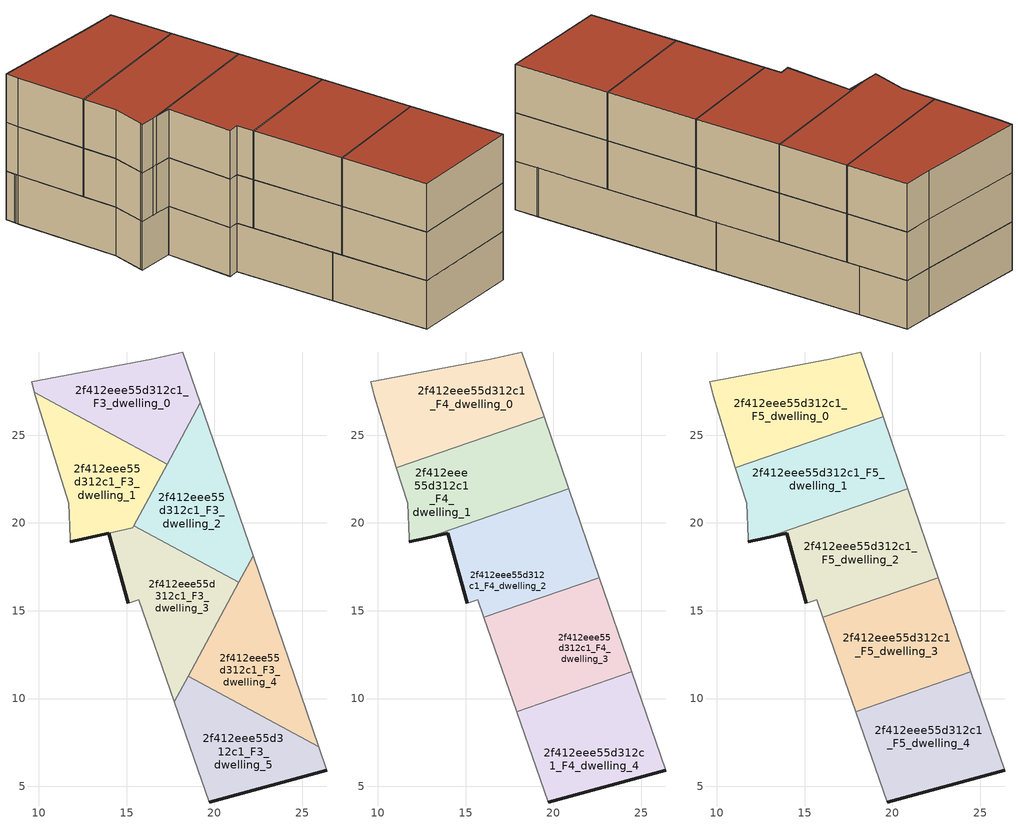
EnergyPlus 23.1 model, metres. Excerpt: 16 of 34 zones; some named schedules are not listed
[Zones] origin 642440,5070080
2f412eee55d312c1_F3_dwelling_0
 floor to 2f412eee55d312c1_F2_dwelling_0 (EU_floor_Construction): 17.31,23.35 19.2,26.85 18.21,29.73 16.4,29.33 9.6,28.03 9.75,27.44 z9
 wall adiabatic (EU_wall_Construction): 9.75,27.44 9.6,28.03 16.4,29.33 18.21,29.73 19.2,26.85 z9:12
 wall to 2f412eee55d312c1_F3_dwelling_1 (EU_wall_Construction): 17.31,23.35 9.75,27.44 z9:12
 wall to 2f412eee55d312c1_F3_dwelling_2 (EU_wall_Construction): 19.2,26.85 17.31,23.35 z9:12
2f412eee55d312c1_F3_dwelling_1
 floor to 2f412eee55d312c1_F2_dwelling_1 (EU_floor_Construction): 15.35,19.73 17.31,23.35 9.75,27.44 9.8,27.23 11.7,21.13 11.8,19.12 11.8,18.92 z9
 wall outside (EU_wall_Construction): 13.99,19.42 11.8,18.92 z9:12
 wall adiabatic (EU_wall_Construction): 11.8,18.92 11.8,19.12 11.7,21.13 9.8,27.23 9.75,27.44 z9:12
 wall to 2f412eee55d312c1_F3_dwelling_3 (EU_wall_Construction): 15.35,19.73 14,19.42 / 15.41,19.85 15.35,19.74 z9:12
 wall to 2f412eee55d312c1_F3_dwelling_2 (EU_wall_Construction): 17.31,23.35 15.41,19.85 z9:12
2f412eee55d312c1_F3_dwelling_2
 floor to 2f412eee55d312c1_F2_dwelling_2 (EU_floor_Construction): 21.39,16.61 22.2,18.12 19.2,26.85 15.41,19.84 z9
 wall adiabatic (EU_wall_Construction): 19.2,26.85 22.2,18.12 z9:12
 wall to 2f412eee55d312c1_F3_dwelling_3 (EU_wall_Construction): 21.39,16.61 15.41,19.84 z9:12
 wall to 2f412eee55d312c1_F3_dwelling_4 (EU_wall_Construction): 22.2,18.12 21.39,16.61 z9:12
2f412eee55d312c1_F3_dwelling_3
 floor to 2f412eee55d312c1_F2_dwelling_3 (EU_floor_Construction): 17.71,9.82 21.39,16.61 15.41,19.84 15.35,19.73 14,19.42 15.1,15.42 15.7,15.62 z9
 wall outside (EU_wall_Construction): 15.1,15.42 14,19.42 z9:12
 wall adiabatic (EU_wall_Construction): 17.71,9.82 15.7,15.62 15.1,15.42 z9:12
 wall to 2f412eee55d312c1_F3_dwelling_5 (EU_wall_Construction): 18.5,11.28 17.72,9.82 z9:12
 wall to 2f412eee55d312c1_F3_dwelling_4 (EU_wall_Construction): 21.39,16.61 18.5,11.28 z9:12
2f412eee55d312c1_F3_dwelling_4
 floor to 2f412eee55d312c1_F2_dwelling_4 (EU_floor_Construction): 25.94,7.26 22.2,18.12 18.5,11.28 z9
 wall to 2f412eee55d312c1_F3_dwelling_5 (EU_wall_Construction): 25.94,7.26 18.5,11.28 z9:12
 wall adiabatic (EU_wall_Construction): 22.2,18.12 25.94,7.26 z9:12
2f412eee55d312c1_F3_dwelling_5
 floor to 2f412eee55d312c1_F2_dwelling_5 (EU_floor_Construction): 26.41,5.91 25.94,7.26 18.5,11.28 17.71,9.82 19.7,4.11 z9
 wall outside (EU_wall_Construction): 26.41,5.91 19.7,4.11 z9:12
 wall adiabatic (EU_wall_Construction): 25.94,7.26 26.41,5.91 / 19.7,4.11 17.71,9.82 z9:12
2f412eee55d312c1_F4_dwelling_0
 floor to 2f412eee55d312c1_F3_dwelling_0 (EU_floor_Construction): 18.6,25.75 19.2,26.85 18.21,29.73 16.4,29.33 9.6,28.03 9.75,27.44 15.1,24.54 z12
 floor to 2f412eee55d312c1_F3_dwelling_1 (EU_floor_Construction): 15.1,24.54 9.75,27.44 9.8,27.23 11.07,23.16 z12
 floor to 2f412eee55d312c1_F3_dwelling_2 (EU_floor_Construction): 19.47,26.05 19.2,26.85 18.6,25.75 z12
 wall adiabatic (EU_wall_Construction): 11.07,23.16 9.8,27.23 9.6,28.03 16.4,29.33 18.21,29.73 19.47,26.05 z12:15
 wall to 2f412eee55d312c1_F4_dwelling_1 (EU_wall_Construction): 19.47,26.05 11.07,23.16 z12:15
2f412eee55d312c1_F4_dwelling_1
 floor to 2f412eee55d312c1_F3_dwelling_1 (EU_floor_Construction): 15.55,20.11 17.31,23.35 15.1,24.54 11.07,23.16 11.7,21.13 11.8,19.12 11.8,18.92 12.73,19.14 z12
 floor to 2f412eee55d312c1_F3_dwelling_0 (EU_floor_Construction): 17.31,23.35 18.6,25.75 15.1,24.54 z12
 floor to 2f412eee55d312c1_F3_dwelling_2 (EU_floor_Construction): 20.89,21.94 19.47,26.05 18.6,25.75 15.55,20.11 z12
 wall outside (EU_wall_Construction): 12.73,19.14 11.8,18.92 z12:15
 wall adiabatic (EU_wall_Construction): 19.47,26.05 20.89,21.95 / 11.8,18.92 11.8,19.12 11.7,21.13 11.07,23.16 z12:15
 wall to 2f412eee55d312c1_F4_dwelling_2 (EU_wall_Construction): 20.89,21.95 12.73,19.14 z12:15
2f412eee55d312c1_F4_dwelling_2
 floor to 2f412eee55d312c1_F3_dwelling_2 (EU_floor_Construction): 21.39,16.61 22.2,18.12 20.89,21.94 15.55,20.11 15.41,19.84 z12
 floor to 2f412eee55d312c1_F3_dwelling_1 (EU_floor_Construction): 15.35,19.73 15.41,19.84 15.55,20.11 12.73,19.14 z12
 floor to 2f412eee55d312c1_F3_dwelling_3 (EU_floor_Construction): 21.29,16.43 21.39,16.61 15.41,19.84 15.35,19.73 14,19.42 15.1,15.42 15.7,15.62 16.05,14.62 z12
 floor to 2f412eee55d312c1_F3_dwelling_4 (EU_floor_Construction): 22.63,16.89 22.2,18.12 21.29,16.43 z12
 wall outside (EU_wall_Construction): 15.1,15.42 14,19.42 12.73,19.14 z12:15
 wall adiabatic (EU_wall_Construction): 20.89,21.95 22.63,16.89 / 16.05,14.62 15.7,15.62 15.1,15.42 z12:15
 wall to 2f412eee55d312c1_F4_dwelling_3 (EU_wall_Construction): 22.63,16.89 16.05,14.62 z12:15
2f412eee55d312c1_F4_dwelling_3
 floor to 2f412eee55d312c1_F3_dwelling_4 (EU_floor_Construction): 24.47,11.52 22.63,16.89 21.29,16.43 18.5,11.28 20.56,10.17 z12
 floor to 2f412eee55d312c1_F3_dwelling_3 (EU_floor_Construction): 17.71,9.82 21.29,16.43 16.05,14.62 z12
 floor to 2f412eee55d312c1_F3_dwelling_5 (EU_floor_Construction): 20.56,10.17 18.5,11.28 17.71,9.82 17.91,9.26 z12
 wall to 2f412eee55d312c1_F4_dwelling_4 (EU_wall_Construction): 24.47,11.52 17.91,9.26 z12:15
 wall adiabatic (EU_wall_Construction): 17.91,9.26 16.05,14.62 / 22.63,16.89 24.47,11.52 z12:15
2f412eee55d312c1_F4_dwelling_4
 floor to 2f412eee55d312c1_F3_dwelling_4 (EU_floor_Construction): 25.94,7.26 24.47,11.52 20.56,10.17 z12
 floor to 2f412eee55d312c1_F3_dwelling_5 (EU_floor_Construction): 26.41,5.91 25.94,7.26 20.56,10.17 17.91,9.26 19.7,4.11 z12
 wall outside (EU_wall_Construction): 26.41,5.91 19.7,4.11 z12:15
 wall adiabatic (EU_wall_Construction): 24.47,11.52 26.41,5.91 / 19.7,4.11 17.91,9.26 z12:15
2f412eee55d312c1_F5_dwelling_0
 floor to 2f412eee55d312c1_F4_dwelling_0 (EU_floor_Construction): 19.47,26.05 18.21,29.73 16.4,29.33 9.6,28.03 9.8,27.23 11.07,23.16 z15
 wall adiabatic (EU_wall_Construction): 11.07,23.16 9.8,27.23 9.6,28.03 16.4,29.33 18.21,29.73 19.47,26.05 z15:18
 wall to 2f412eee55d312c1_F5_dwelling_1 (EU_wall_Construction): 19.47,26.05 11.07,23.16 z15:18
 roof outside (EU_roof_Construction): 18.21,29.73 19.47,26.05 11.07,23.16 9.8,27.23 9.6,28.03 16.4,29.33 z18
2f412eee55d312c1_F5_dwelling_1
 floor to 2f412eee55d312c1_F4_dwelling_1 (EU_floor_Construction): 20.89,21.95 19.47,26.05 11.07,23.16 11.7,21.13 11.8,19.12 11.8,18.92 12.73,19.14 z15
 wall outside (EU_wall_Construction): 12.73,19.14 11.8,18.92 z15:18
 wall adiabatic (EU_wall_Construction): 19.47,26.05 20.89,21.95 / 11.8,18.92 11.8,19.12 11.7,21.13 11.07,23.16 z15:18
 wall to 2f412eee55d312c1_F5_dwelling_2 (EU_wall_Construction): 20.89,21.95 12.73,19.14 z15:18
 roof outside (EU_roof_Construction): 19.47,26.05 20.89,21.95 12.73,19.14 11.8,18.92 11.8,19.12 11.7,21.13 11.07,23.16 z18
2f412eee55d312c1_F5_dwelling_2
 floor to 2f412eee55d312c1_F4_dwelling_2 (EU_floor_Construction): 22.63,16.89 20.89,21.95 12.73,19.14 14,19.42 15.1,15.42 15.7,15.62 16.05,14.62 z15
 wall outside (EU_wall_Construction): 15.1,15.42 14,19.42 12.73,19.14 z15:18
 wall adiabatic (EU_wall_Construction): 20.89,21.95 22.63,16.89 / 16.05,14.62 15.7,15.62 15.1,15.42 z15:18
 wall to 2f412eee55d312c1_F5_dwelling_3 (EU_wall_Construction): 22.63,16.89 16.05,14.62 z15:18
 roof outside (EU_roof_Construction): 20.89,21.95 22.63,16.89 16.05,14.62 15.7,15.62 15.1,15.42 14,19.42 12.73,19.14 z18
2f412eee55d312c1_F5_dwelling_3
 floor to 2f412eee55d312c1_F4_dwelling_3 (EU_floor_Construction): 24.47,11.52 22.63,16.89 16.05,14.62 17.91,9.26 z15
 wall to 2f412eee55d312c1_F5_dwelling_4 (EU_wall_Construction): 24.47,11.52 17.91,9.26 z15:18
 wall adiabatic (EU_wall_Construction): 17.91,9.26 16.05,14.62 / 22.63,16.89 24.47,11.52 z15:18
 roof outside (EU_roof_Construction): 22.63,16.89 24.47,11.52 17.91,9.26 16.05,14.62 z18
2f412eee55d312c1_F5_dwelling_4
 floor to 2f412eee55d312c1_F4_dwelling_4 (EU_floor_Construction): 26.41,5.91 24.47,11.52 17.91,9.26 19.7,4.11 z15
 wall outside (EU_wall_Construction): 26.41,5.91 19.7,4.11 z15:18
 wall adiabatic (EU_wall_Construction): 24.47,11.52 26.41,5.91 / 19.7,4.11 17.91,9.26 z15:18
 roof outside (EU_roof_Construction): 24.47,11.52 26.41,5.91 19.7,4.11 17.91,9.26 z18
[Building]
EU S2 Campaign: North Axis=0; Terrain=City; Solar Distribution=FullExterior
[Site:Location]
Lyon-Bron: Latitude=45.75; Longitude=5; Time Zone=1; Elevation=198
[SizingPeriod:WeatherFileDays]
AnnualSizingPeriod: Begin Month=1; Begin Day of Month=1; End Month=12; End Day of Month=31; Day of Week for Start Day=Monday; Use Weather File Daylight Saving Period=No; Use Weather File Rain and Snow Indicators=No
[MATERIAL]
EU_InternalMass_Material: Roughness=MediumRough; Thickness=0.1; Conductivity=1; Density=1800; Specific Heat=900; Thermal Absorptance=0.9; Solar Absorptance=0.7; Visible Absorptance=0.7
[MATERIAL:NOMASS] Roughness=MediumRough; Thermal Absorptance=0.9; Solar Absorptance=0.7; Visible Absorptance=0.7
Name | Thermal Resistance
EU_wall_NoMass | 1.1366
EU_roof_NoMass | 1.37278
EU_floor_NoMass | 1.85445
[CONSTRUCTION]
EU_wall_Construction: EU_wall_NoMass
EU_roof_Construction: EU_roof_NoMass
EU_floor_Construction: EU_floor_NoMass
EU_InternalMass_Construction: EU_InternalMass_Material
[ZONE] Type=1; Multiplier=1; Ceiling Height=autocalculate; Floor Area=autocalculate; Part of Total Floor Area=Yes
Name | Volume
2f412eee55d312c1_F3_dwelling_0 | 98.647
2f412eee55d312c1_F4_dwelling_0; 2f412eee55d312c1_F5_dwelling_0 | 118.379
2f412eee55d312c1_F3_dwelling_1 | 95.5291
2f412eee55d312c1_F4_dwelling_1; 2f412eee55d312c1_F5_dwelling_1 | 118.363
2f412eee55d312c1_F3_dwelling_2 | 98.6338
2f412eee55d312c1_F4_dwelling_2; 2f412eee55d312c1_F5_dwelling_2 | 118.375
2f412eee55d312c1_F3_dwelling_3 | 101.774
2f412eee55d312c1_F4_dwelling_3; 2f412eee55d312c1_F5_dwelling_3 | 118.389
2f412eee55d312c1_F3_dwelling_4 | 98.6455
2f412eee55d312c1_F4_dwelling_4; 2f412eee55d312c1_F5_dwelling_4 | 118.381
2f412eee55d312c1_F3_dwelling_5 | 98.6572
[INTERNALMASS] Construction=EU_InternalMass_Construction
Name | Zone or ZoneList | Surface Area
2f412eee55d312c1_F3_dwelling_0_EU_InternalMass | 2f412eee55d312c1_F3_dwelling_0 | 32.883
2f412eee55d312c1_F3_dwelling_1_EU_InternalMass | 2f412eee55d312c1_F3_dwelling_1 | 31.84
2f412eee55d312c1_F3_dwelling_2_EU_InternalMass | 2f412eee55d312c1_F3_dwelling_2 | 32.8802
2f412eee55d312c1_F3_dwelling_3_EU_InternalMass | 2f412eee55d312c1_F3_dwelling_3 | 33.9259
2f412eee55d312c1_F3_dwelling_4_EU_InternalMass | 2f412eee55d312c1_F3_dwelling_4 | 32.8814
2f412eee55d312c1_F3_dwelling_5_EU_InternalMass | 2f412eee55d312c1_F3_dwelling_5 | 32.886
2f412eee55d312c1_F4_dwelling_0_EU_InternalMass | 2f412eee55d312c1_F4_dwelling_0 | 39.4599
2f412eee55d312c1_F4_dwelling_1_EU_InternalMass | 2f412eee55d312c1_F4_dwelling_1 | 39.4539
2f412eee55d312c1_F4_dwelling_2_EU_InternalMass | 2f412eee55d312c1_F4_dwelling_2 | 39.4581
2f412eee55d312c1_F4_dwelling_3_EU_InternalMass | 2f412eee55d312c1_F4_dwelling_3 | 39.4628
2f412eee55d312c1_F4_dwelling_4_EU_InternalMass | 2f412eee55d312c1_F4_dwelling_4 | 39.4605
2f412eee55d312c1_F5_dwelling_0_EU_InternalMass | 2f412eee55d312c1_F5_dwelling_0 | 39.4599
2f412eee55d312c1_F5_dwelling_1_EU_InternalMass | 2f412eee55d312c1_F5_dwelling_1 | 39.4539
2f412eee55d312c1_F5_dwelling_2_EU_InternalMass | 2f412eee55d312c1_F5_dwelling_2 | 39.4581
2f412eee55d312c1_F5_dwelling_3_EU_InternalMass | 2f412eee55d312c1_F5_dwelling_3 | 39.4628
2f412eee55d312c1_F5_dwelling_4_EU_InternalMass | 2f412eee55d312c1_F5_dwelling_4 | 39.4605
[OTHEREQUIPMENT] Fuel Type=Electricity; Design Level Calculation Method=Watts/Area; Power per Zone Floor Area=1; Fraction Latent=0; Fraction Radiant=0; Fraction Lost=0; Carbon Dioxide Generation Rate=0; EndUse Subcategory=EU_Step8_InternalGains
Name | Zone or ZoneList or Space or SpaceList | Schedule
EU_Step8_InternalGain_2f412eee55d312c1_F3_dwelling_0_f000 | 2f412eee55d312c1_F3_dwelling_0 | EU_Step8_GainSchedule_2f412eee55d312c1_F3_dwelling_0_f000
EU_Step8_InternalGain_2f412eee55d312c1_F3_dwelling_1_f000 | 2f412eee55d312c1_F3_dwelling_1 | EU_Step8_GainSchedule_2f412eee55d312c1_F3_dwelling_1_f000
EU_Step8_InternalGain_2f412eee55d312c1_F3_dwelling_2_f000 | 2f412eee55d312c1_F3_dwelling_2 | EU_Step8_GainSchedule_2f412eee55d312c1_F3_dwelling_2_f000
EU_Step8_InternalGain_2f412eee55d312c1_F3_dwelling_3_f000 | 2f412eee55d312c1_F3_dwelling_3 | EU_Step8_GainSchedule_2f412eee55d312c1_F3_dwelling_3_f000
EU_Step8_InternalGain_2f412eee55d312c1_F3_dwelling_4_f000 | 2f412eee55d312c1_F3_dwelling_4 | EU_Step8_GainSchedule_2f412eee55d312c1_F3_dwelling_4_f000
EU_Step8_InternalGain_2f412eee55d312c1_F3_dwelling_5_f000 | 2f412eee55d312c1_F3_dwelling_5 | EU_Step8_GainSchedule_2f412eee55d312c1_F3_dwelling_5_f000
EU_Step8_InternalGain_2f412eee55d312c1_F4_dwelling_0_f000 | 2f412eee55d312c1_F4_dwelling_0 | EU_Step8_GainSchedule_2f412eee55d312c1_F4_dwelling_0_f000
EU_Step8_InternalGain_2f412eee55d312c1_F4_dwelling_1_f000 | 2f412eee55d312c1_F4_dwelling_1 | EU_Step8_GainSchedule_2f412eee55d312c1_F4_dwelling_1_f000
EU_Step8_InternalGain_2f412eee55d312c1_F4_dwelling_2_f000 | 2f412eee55d312c1_F4_dwelling_2 | EU_Step8_GainSchedule_2f412eee55d312c1_F4_dwelling_2_f000
EU_Step8_InternalGain_2f412eee55d312c1_F4_dwelling_3_f000 | 2f412eee55d312c1_F4_dwelling_3 | EU_Step8_GainSchedule_2f412eee55d312c1_F4_dwelling_3_f000
EU_Step8_InternalGain_2f412eee55d312c1_F4_dwelling_4_f000 | 2f412eee55d312c1_F4_dwelling_4 | EU_Step8_GainSchedule_2f412eee55d312c1_F4_dwelling_4_f000
EU_Step8_InternalGain_2f412eee55d312c1_F5_dwelling_0_f000 | 2f412eee55d312c1_F5_dwelling_0 | EU_Step8_GainSchedule_2f412eee55d312c1_F5_dwelling_0_f000
EU_Step8_InternalGain_2f412eee55d312c1_F5_dwelling_1_f000 | 2f412eee55d312c1_F5_dwelling_1 | EU_Step8_GainSchedule_2f412eee55d312c1_F5_dwelling_1_f000
EU_Step8_InternalGain_2f412eee55d312c1_F5_dwelling_2_f000 | 2f412eee55d312c1_F5_dwelling_2 | EU_Step8_GainSchedule_2f412eee55d312c1_F5_dwelling_2_f000
EU_Step8_InternalGain_2f412eee55d312c1_F5_dwelling_3_f000 | 2f412eee55d312c1_F5_dwelling_3 | EU_Step8_GainSchedule_2f412eee55d312c1_F5_dwelling_3_f000
EU_Step8_InternalGain_2f412eee55d312c1_F5_dwelling_4_f000 | 2f412eee55d312c1_F5_dwelling_4 | EU_Step8_GainSchedule_2f412eee55d312c1_F5_dwelling_4_f000
[ZONEVENTILATION:DESIGNFLOWRATE] Schedule=EU_AlwaysOn; Design Flow Rate Calculation Method=AirChanges/Hour; Air Changes per Hour=0.473019; Ventilation Type=Natural; Fan Pressure Rise=0; Fan Total Efficiency=1; Constant Term Coefficient=1; Temperature Term Coefficient=0; Velocity Term Coefficient=0; Velocity Squared Term Coefficient=0; Minimum Indoor Temperature=-100; Maximum Indoor Temperature=100; Delta Temperature=-100; Minimum Outdoor Temperature=-100; Maximum Outdoor Temperature=100; Maximum Wind Speed=40
Name | Zone or ZoneList or Space or SpaceList
EU_ConstantAir_2f412eee55d312c1_F3_dwelling_0 | 2f412eee55d312c1_F3_dwelling_0
EU_ConstantAir_2f412eee55d312c1_F3_dwelling_1 | 2f412eee55d312c1_F3_dwelling_1
EU_ConstantAir_2f412eee55d312c1_F3_dwelling_2 | 2f412eee55d312c1_F3_dwelling_2
EU_ConstantAir_2f412eee55d312c1_F3_dwelling_3 | 2f412eee55d312c1_F3_dwelling_3
EU_ConstantAir_2f412eee55d312c1_F3_dwelling_4 | 2f412eee55d312c1_F3_dwelling_4
EU_ConstantAir_2f412eee55d312c1_F3_dwelling_5 | 2f412eee55d312c1_F3_dwelling_5
EU_ConstantAir_2f412eee55d312c1_F4_dwelling_0 | 2f412eee55d312c1_F4_dwelling_0
EU_ConstantAir_2f412eee55d312c1_F4_dwelling_1 | 2f412eee55d312c1_F4_dwelling_1
EU_ConstantAir_2f412eee55d312c1_F4_dwelling_2 | 2f412eee55d312c1_F4_dwelling_2
EU_ConstantAir_2f412eee55d312c1_F4_dwelling_3 | 2f412eee55d312c1_F4_dwelling_3
EU_ConstantAir_2f412eee55d312c1_F4_dwelling_4 | 2f412eee55d312c1_F4_dwelling_4
EU_ConstantAir_2f412eee55d312c1_F5_dwelling_0 | 2f412eee55d312c1_F5_dwelling_0
EU_ConstantAir_2f412eee55d312c1_F5_dwelling_1 | 2f412eee55d312c1_F5_dwelling_1
EU_ConstantAir_2f412eee55d312c1_F5_dwelling_2 | 2f412eee55d312c1_F5_dwelling_2
EU_ConstantAir_2f412eee55d312c1_F5_dwelling_3 | 2f412eee55d312c1_F5_dwelling_3
EU_ConstantAir_2f412eee55d312c1_F5_dwelling_4 | 2f412eee55d312c1_F5_dwelling_4
[HVACTEMPLATE:THERMOSTAT] Constant Heating Setpoint=20; Constant Cooling Setpoint=50
EU_HeatOnly_2f412eee55d312c1_F5_dwelling_1; EU_HeatOnly_2f412eee55d312c1_F5_dwelling_2; EU_HeatOnly_2f412eee55d312c1_F5_dwelling_3; EU_HeatOnly_2f412eee55d312c1_F5_dwelling_4
[HVACTEMPLATE:ZONE:IDEALLOADSAIRSYSTEM] System Availability Schedule=EU_AlwaysOn; Maximum Heating Supply Air Temperature=50; Minimum Cooling Supply Air Temperature=13; Maximum Heating Supply Air Humidity Ratio=0.0156; Minimum Cooling Supply Air Humidity Ratio=0.0077; Heating Limit=NoLimit; Cooling Limit=NoLimit; Heating Availability Schedule=EU_AlwaysOn; Cooling Availability Schedule=EU_CoolingOff; Dehumidification Control Type=ConstantSensibleHeatRatio; Cooling Sensible Heat Ratio=0.7; Dehumidification Setpoint=60; Humidification Control Type=None; Humidification Setpoint=30; Outdoor Air Method=None; Outdoor Air Flow Rate per Person=0.00944; Outdoor Air Flow Rate per Zone Floor Area=0; Outdoor Air Flow Rate per Zone=0; Demand Controlled Ventilation Type=None; Outdoor Air Economizer Type=NoEconomizer; Heat Recovery Type=None; Sensible Heat Recovery Effectiveness=0.7; Latent Heat Recovery Effectiveness=0.65
Name | Template Thermostat
2f412eee55d312c1_F3_dwelling_0 | EU_HeatOnly_2f412eee55d312c1_F3_dwelling_0
2f412eee55d312c1_F3_dwelling_1 | EU_HeatOnly_2f412eee55d312c1_F3_dwelling_1
2f412eee55d312c1_F3_dwelling_2 | EU_HeatOnly_2f412eee55d312c1_F3_dwelling_2
2f412eee55d312c1_F3_dwelling_3 | EU_HeatOnly_2f412eee55d312c1_F3_dwelling_3
2f412eee55d312c1_F3_dwelling_4 | EU_HeatOnly_2f412eee55d312c1_F3_dwelling_4
2f412eee55d312c1_F3_dwelling_5 | EU_HeatOnly_2f412eee55d312c1_F3_dwelling_5
2f412eee55d312c1_F4_dwelling_0 | EU_HeatOnly_2f412eee55d312c1_F4_dwelling_0
2f412eee55d312c1_F4_dwelling_1 | EU_HeatOnly_2f412eee55d312c1_F4_dwelling_1
2f412eee55d312c1_F4_dwelling_2 | EU_HeatOnly_2f412eee55d312c1_F4_dwelling_2
2f412eee55d312c1_F4_dwelling_3 | EU_HeatOnly_2f412eee55d312c1_F4_dwelling_3
2f412eee55d312c1_F4_dwelling_4 | EU_HeatOnly_2f412eee55d312c1_F4_dwelling_4
2f412eee55d312c1_F5_dwelling_0 | EU_HeatOnly_2f412eee55d312c1_F5_dwelling_0
2f412eee55d312c1_F5_dwelling_1 | EU_HeatOnly_2f412eee55d312c1_F5_dwelling_1
2f412eee55d312c1_F5_dwelling_2 | EU_HeatOnly_2f412eee55d312c1_F5_dwelling_2
2f412eee55d312c1_F5_dwelling_3 | EU_HeatOnly_2f412eee55d312c1_F5_dwelling_3
2f412eee55d312c1_F5_dwelling_4 | EU_HeatOnly_2f412eee55d312c1_F5_dwelling_4
